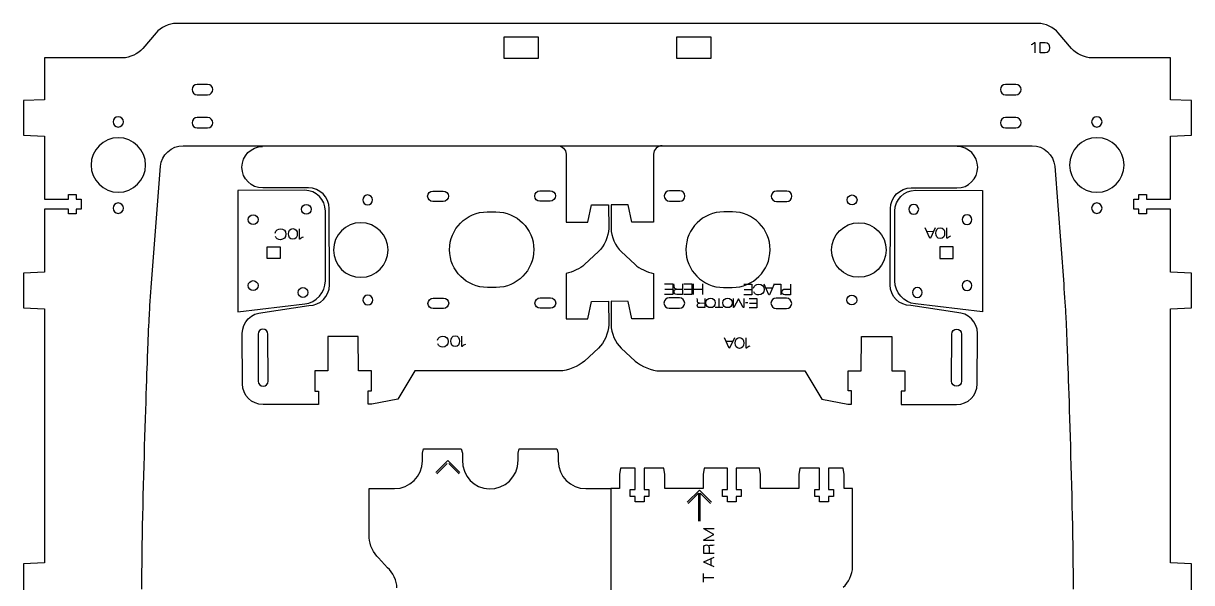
# Model space of a CAD drawing. Header units: millimetres. Extents: x -127 to 1881, y -61 to 1624.
# Drawn here: x -106.2 to 233.4, y 165.7 to 328.2 of the extents above; entities that cross this region are included whole.
import ezdxf

# ---------------------------------------------------------------- set-up
doc = ezdxf.new("R2010")
doc.units = ezdxf.units.MM
doc.layers.get('0').update_dxf_attribs({"linetype": 'CONTINUOUS', "true_color": 0xffffff})

msp = doc.modelspace()

# ---------------------------------------------------------------- linework, layer by layer
at = {"color": 7, "true_color": 0xffffff}
for points in [[(188.79, 328.17), (-61.76, 328.17)], [(-67.59, 325.46), (-71.46, 320.85)], [(33.59, 324.21), (43.48, 324.21), (43.48, 317.99), (33.59, 317.99), (33.59, 324.21), (33.59, 324.21)], [(83.75, 324.21), (93.64, 324.21), (93.64, 317.99), (83.75, 317.99), (83.75, 324.21), (83.75, 324.21)], [(187.7, 322.6), (187.81, 322.6), (187.81, 319.61)], [(189.32, 322.62), (190.8, 322.62)], [(190.8, 319.59), (189.32, 319.59), (189.32, 322.62), (189.32, 322.62)], [(198.5, 320.85), (194.62, 325.46)], [(-77.3, 318.14), (-100.07, 318.14), (-100.07, 306), (-106.18, 305.75), (-106.18, 295.68), (-100.07, 295.43), (-100.07, 277.06), (-93.03, 277.06), (-93.03, 278.47), (-90.82, 278.47), (-90.82, 277.06), (-89.37, 277.06), (-89.37, 274.19), (-90.82, 274.19), (-90.82, 272.79), (-93.03, 272.79), (-93.03, 274.19), (-100.07, 274.19), (-100.07, 255.87), (-106.18, 255.62), (-106.18, 245.5), (-100.07, 245.25), (-100.07, 171.4), (-106.18, 171.14), (-106.18, 161.07)], [(233.37, 161.07), (233.37, 171.14), (227.26, 171.4), (227.26, 245.25), (233.37, 245.5), (233.37, 255.62), (227.26, 255.87), (227.26, 274.19), (220.22, 274.19), (220.22, 272.79), (218.01, 272.79), (218.01, 274.19), (216.57, 274.19), (216.57, 277.06), (218.01, 277.06), (218.01, 278.47), (220.22, 278.47), (220.22, 277.06), (227.26, 277.06), (227.26, 295.43), (233.37, 295.68), (233.37, 305.75), (227.26, 306), (227.26, 318.14), (204.33, 318.14)], [(-52.62, 310.43), (-55.63, 310.43)], [(182.32, 310.43), (179.31, 310.43)], [(-55.63, 307.42), (-52.62, 307.42), (-52.62, 307.42)], [(179.31, 307.42), (182.32, 307.42), (182.32, 307.42)], [(-80.09, 299.55), (-80.09, 299.55)], [(-52.62, 300.8), (-55.63, 300.8)], [(182.32, 300.8), (179.31, 300.8)], [(204.31, 299.55), (204.31, 299.55)], [(-55.63, 297.79), (-52.62, 297.79), (-52.62, 297.79)], [(179.31, 297.79), (182.32, 297.79), (182.32, 297.79)], [(-59.78, 292.63), (187.03, 292.63)], [(51.56, 290.16), (51.56, 270.4), (57.91, 270.4), (58.9, 275.43), (63.92, 275.45), (63.94, 268.58)], [(76.99, 290.16), (76.99, 270.4), (70.64, 270.4), (69.65, 275.43), (64.64, 275.45), (64.62, 268.58)], [(-86.51, 287.01), (-86.51, 287.01)], [(-68.92, 252.71), (-66.34, 286.64)], [(193.58, 286.64), (196.18, 252.41)], [(197.89, 287.01), (197.89, 287.01)], [(-24.4, 279.68), (-43.84, 279.62), (-43.84, 244.4), (-24.37, 246.65)], [(-23.34, 280.36), (-36.61, 280.35)], [(12.83, 279.43), (15.85, 279.44), (15.85, 279.44)], [(43.93, 279.52), (46.95, 279.52), (46.95, 279.52)], [(84.62, 279.52), (81.6, 279.52), (81.6, 279.52)], [(115.72, 279.43), (112.7, 279.44), (112.7, 279.44)], [(151.89, 280.36), (165.16, 280.35)], [(153.11, 279.68), (172.55, 279.62), (172.55, 244.4), (153.08, 246.65)], [(-4.7, 276.88), (-4.7, 276.88)], [(15.86, 276.43), (12.84, 276.42)], [(46.96, 276.51), (43.94, 276.51)], [(81.6, 276.51), (84.61, 276.51)], [(112.69, 276.43), (115.71, 276.42)], [(133.26, 276.88), (133.26, 276.88)], [(-80.09, 274.47), (-80.09, 274.47)], [(-22.49, 274.16), (-22.49, 274.16)], [(-18.4, 253.36), (-18.4, 273.65), (-18.4, 273.65)], [(-17.2, 252.2), (-17.3, 274.36)], [(28.65, 273.4), (31.16, 273.41), (31.16, 273.41)], [(99.9, 273.4), (97.39, 273.41), (97.39, 273.41)], [(145.75, 252.2), (145.85, 274.36)], [(147.1, 253.36), (147.1, 273.65), (147.1, 273.65)], [(151.19, 274.16), (151.19, 274.16)], [(204.31, 274.47), (204.31, 274.47)], [(-37.96, 271.15), (-37.96, 271.15)], [(-25.78, 265.49), (-25.89, 265.49), (-25.89, 268.48)], [(-8.12, 270.24), (-8.12, 270.24)], [(136.67, 270.24), (136.67, 270.24)], [(158.83, 268.74), (157.43, 265.72), (157.32, 265.72), (155.94, 268.75)], [(162.38, 265.74), (162.27, 265.74), (162.27, 268.73)], [(166.67, 271.15), (166.67, 271.15)], [(-27.84, 265.43), (-27.84, 265.43)], [(156.39, 267.75), (158.38, 267.74)], [(160.32, 265.67), (160.32, 265.67)], [(-35.32, 262.49), (-35.32, 263.21), (-31.51, 263.21), (-31.51, 259.89), (-35.32, 259.89), (-35.32, 262.49), (-35.32, 262.49)], [(60.99, 261.85), (56.89, 258.08)], [(67.56, 261.85), (71.66, 258.08)], [(164.03, 262.49), (164.03, 263.21), (160.22, 263.21), (160.22, 259.89), (164.03, 259.89), (164.03, 262.49), (164.03, 262.49)], [(51.56, 255.47), (51.56, 255.49), (51.56, 242.36), (57.91, 242.36), (58.9, 247.4), (63.92, 247.41), (63.94, 240.55)], [(76.99, 255.47), (76.99, 255.49), (76.99, 242.36), (70.64, 242.36), (69.65, 247.4), (64.64, 247.41), (64.62, 240.55)], [(-37.96, 251.99), (-37.96, 251.99)], [(31.22, 251.44), (28.71, 251.43)], [(80.15, 252.45), (82.54, 252.45), (82.54, 249.42), (80.18, 249.42)], [(85.44, 252.45), (85.44, 249.42), (83.77, 249.42)], [(85.74, 252.45), (88.13, 252.45), (88.13, 249.42), (85.77, 249.42)], [(88.57, 249.42), (88.57, 252.45)], [(91.16, 252.45), (91.16, 249.42)], [(97.33, 251.44), (99.84, 251.43)], [(103.18, 252.35), (105.57, 252.35), (105.57, 249.32), (103.21, 249.32)], [(112.03, 252.35), (110.64, 249.32), (110.53, 249.32), (109.13, 252.35)], [(109.6, 251.35), (111.58, 251.35)], [(111.88, 252.35), (114.01, 252.35), (114.01, 249.32)], [(116.78, 252.35), (116.78, 249.32), (115.16, 249.32)], [(166.67, 251.99), (166.67, 251.99)], [(-23.49, 249.98), (-23.49, 249.98)], [(12.92, 248.33), (15.93, 248.34), (15.93, 248.34)], [(44.01, 248.42), (47.03, 248.42), (47.03, 248.42)], [(82.54, 250.83), (80.27, 250.83)], [(84.54, 248.42), (81.52, 248.42), (81.52, 248.42)], [(83.66, 250.97), (83.66, 250.98), (85.44, 250.98)], [(88.13, 250.83), (85.87, 250.83)], [(91.16, 250.83), (88.57, 250.83)], [(91.85, 248.2), (91.85, 245.57), (90.41, 245.57)], [(96, 248.2), (96, 245.57)], [(103.18, 248.2), (103.18, 245.57), (103.06, 245.57), (101.68, 248.13), (101.68, 248.13), (100.3, 245.57), (100.18, 245.57), (100.18, 248.2)], [(105.57, 250.73), (103.31, 250.73)], [(104.8, 248.26), (106.96, 248.26), (106.96, 245.51), (104.82, 245.51)], [(115.64, 248.33), (112.62, 248.34), (112.62, 248.34)], [(115.27, 250.97), (116.78, 250.97)], [(152.2, 249.98), (152.2, 249.98)], [(-36.55, 244.12), (-23.2, 246.16)], [(-4.63, 247.78), (-4.63, 247.78)], [(15.94, 245.33), (12.92, 245.32)], [(47.04, 245.42), (44.02, 245.41)], [(81.51, 245.42), (84.53, 245.41)], [(90.31, 246.92), (90.31, 246.92), (91.85, 246.93)], [(93.55, 245.57), (93.55, 245.57)], [(97.14, 245.57), (94.87, 245.57)], [(98.5, 245.57), (98.5, 245.57)], [(104.42, 246.94), (103.72, 246.94)], [(106.96, 246.79), (104.91, 246.79)], [(112.61, 245.33), (115.63, 245.32)], [(133.18, 247.78), (133.18, 247.78)], [(165.1, 244.12), (151.75, 246.16)], [(-42.51, 223.43), (-42.55, 238.09)], [(-37.95, 237.9), (-37.92, 224.19), (-37.92, 224.19)], [(-35.06, 224.2), (-35.09, 237.91)], [(163.61, 224.2), (163.65, 237.91)], [(166.51, 237.9), (166.47, 224.19), (166.47, 224.19)], [(171.07, 223.43), (171.11, 238.09)], [(49.73, 227.19), (7.57, 227.19), (2.64, 219.03), (-4.92, 217.51), (-5.97, 217.51), (-5.98, 221.38), (-4.95, 221.39), (-4.95, 227.26), (-4.95, 227.26), (-8.81, 227.24), (-8.83, 237.22), (-10.91, 237.22), (-10.91, 237.22), (-15.58, 237.21), (-15.58, 237.21), (-17.66, 237.2), (-17.64, 227.22), (-21.48, 227.21), (-21.48, 227.21), (-21.48, 221.34), (-20.43, 221.35), (-20.42, 217.47), (-36.48, 217.42)], [(21.39, 234.31), (21.28, 234.31), (21.28, 237.3)], [(78.83, 227.19), (120.98, 227.19), (125.92, 219.03), (133.47, 217.51), (134.53, 217.51), (134.54, 221.38), (133.5, 221.39), (133.5, 227.26), (133.5, 227.26), (137.37, 227.24), (137.39, 237.22), (139.46, 237.22), (139.46, 237.22), (144.14, 237.21), (144.14, 237.21), (146.21, 237.2), (146.2, 227.22), (150.03, 227.21), (150.03, 227.21), (150.03, 221.34), (148.98, 221.35), (148.97, 217.47), (165.03, 217.42)], [(100.48, 236.81), (99.08, 233.79), (98.97, 233.79), (97.58, 236.82)], [(98.04, 235.82), (100.02, 235.81)], [(104.02, 233.81), (103.91, 233.81), (103.91, 236.8)], [(19.33, 234.24), (19.33, 234.24)], [(60.99, 233.82), (56.89, 230.05)], [(67.56, 233.82), (71.66, 230.05)], [(101.97, 233.74), (101.97, 233.74)], [(9.84, 201.02), (9.85, 201.22), (9.85, 203.31), (10.1, 204.54), (21.06, 204.54), (21.41, 203.31), (21.41, 201.37), (21.41, 201.22)], [(37.66, 201.22), (37.66, 201.37), (37.66, 203.31), (37.91, 204.54), (48.87, 204.54), (49.22, 203.31), (49.22, 201.22), (49.23, 201.02)], [(13.72, 197.64), (17.21, 201.13), (20.7, 197.64)], [(13.96, 197.27), (16.96, 200.27)], [(17.46, 200.27), (20.47, 197.26)], [(134.82, 193), (132.34, 193), (132.34, 197.08), (132.09, 198.92), (127.85, 198.92), (127.85, 192.77), (129.25, 192.77), (129.25, 190.66), (127.85, 190.66), (127.85, 189.12), (125.24, 189.12), (125.24, 190.66), (123.84, 190.66), (123.84, 192.77), (125.24, 192.77), (125.24, 198.92), (119.5, 198.92), (119.25, 197.08), (119.25, 193), (108.04, 193), (108.04, 197.08), (107.79, 198.92), (101.04, 198.92), (101.04, 192.77), (102.45, 192.77), (102.45, 190.66), (101.04, 190.66), (101.04, 189.12), (98.43, 189.12), (98.43, 190.66), (97.03, 190.66), (97.03, 192.77), (98.43, 192.77), (98.43, 198.92), (91.68, 198.92), (91.43, 197.08), (91.43, 193), (80.23, 193), (80.23, 197.08), (79.97, 198.92), (74.23, 198.92), (74.23, 192.77), (75.63, 192.77), (75.63, 190.66), (74.23, 190.66), (74.23, 189.12), (71.62, 189.12), (71.62, 190.66), (70.22, 190.66), (70.22, 192.77), (71.62, 192.77), (71.62, 198.92), (67.38, 198.92), (67.13, 197.08), (67.13, 193), (64.6, 193), (64.6, 67.03)], [(-5.63, 178.68), (-5.63, 193), (1.67, 193)], [(57.3, 193), (64.6, 193)], [(86.8, 189.08), (90.29, 192.57), (93.78, 189.08)], [(87.04, 188.7), (90.04, 191.7), (90.04, 183.5)], [(90.54, 183.5), (90.54, 191.7), (93.55, 188.69)], [(134.82, 170.16), (134.82, 193), (134.82, 193)], [(94.6, 177.95), (91.57, 177.95), (91.57, 178.09), (94.51, 179.69), (94.51, 179.69), (91.57, 181.28), (91.57, 181.42), (94.6, 181.42)], [(94.6, 174.15), (91.57, 174.15), (91.57, 175.82)], [(93.12, 175.93), (93.12, 175.93), (93.13, 174.15)], [(-0.31, 169.98), (-2.92, 172.85)], [(94.6, 170.23), (91.57, 171.62), (91.57, 171.73), (94.6, 173.12)], [(93.59, 172.66), (93.59, 170.68)], [(91.52, 165.78), (91.52, 168.37)], [(94.51, 167.03), (91.54, 167.03)]]:
    msp.add_lwpolyline(points, dxfattribs=at)
for points in [[(-61.76, 328.17), (-63.71, 328.17), (-66.33, 326.95), (-67.59, 325.46)], [(194.62, 325.46), (193.37, 326.95), (190.74, 328.17), (188.79, 328.17)], [(186.76, 322.03), (187.22, 322.15), (187.53, 322.39), (187.7, 322.6)], [(190.8, 322.62), (191.63, 322.62), (192.06, 322), (192.06, 321.1)], [(-71.46, 320.85), (-72.72, 319.35), (-75.34, 318.14), (-77.3, 318.14)], [(192.06, 321.1), (192.06, 320.2), (191.63, 319.59), (190.8, 319.59)], [(204.33, 318.14), (202.37, 318.14), (199.75, 319.35), (198.5, 320.85)], [(-55.63, 310.43), (-56.46, 310.43), (-57.13, 309.76), (-57.13, 308.93)], [(-51.11, 308.93), (-51.11, 309.76), (-51.78, 310.43), (-52.62, 310.43)], [(179.31, 310.43), (178.48, 310.43), (177.8, 309.76), (177.8, 308.93)], [(183.82, 308.93), (183.82, 309.76), (183.15, 310.43), (182.32, 310.43)], [(-57.13, 308.93), (-57.13, 308.1), (-56.46, 307.42), (-55.63, 307.42)], [(-52.62, 307.42), (-51.78, 307.42), (-51.11, 308.1), (-51.11, 308.93)], [(177.8, 308.93), (177.8, 308.1), (178.48, 307.42), (179.31, 307.42)], [(182.32, 307.42), (183.15, 307.42), (183.82, 308.1), (183.82, 308.93)], [(-78.59, 301.06), (-79.42, 301.06), (-80.09, 300.38), (-80.09, 299.55)], [(-80.09, 299.55), (-80.09, 298.72), (-79.42, 298.05), (-78.59, 298.05)], [(-77.08, 299.55), (-77.08, 300.38), (-77.76, 301.06), (-78.59, 301.06)], [(-78.59, 298.05), (-77.76, 298.05), (-77.08, 298.72), (-77.08, 299.55)], [(-55.63, 300.8), (-56.46, 300.8), (-57.13, 300.13), (-57.13, 299.3)], [(-57.13, 299.3), (-57.13, 298.46), (-56.46, 297.79), (-55.63, 297.79)], [(-51.11, 299.3), (-51.11, 300.13), (-51.78, 300.8), (-52.62, 300.8)], [(-52.62, 297.79), (-51.78, 297.79), (-51.11, 298.46), (-51.11, 299.3)], [(179.31, 300.8), (178.48, 300.8), (177.8, 300.13), (177.8, 299.3)], [(177.8, 299.3), (177.8, 298.46), (178.48, 297.79), (179.31, 297.79)], [(183.82, 299.3), (183.82, 300.13), (183.15, 300.8), (182.32, 300.8)], [(182.32, 297.79), (183.15, 297.79), (183.82, 298.46), (183.82, 299.3)], [(205.82, 301.06), (204.99, 301.06), (204.31, 300.38), (204.31, 299.55)], [(204.31, 299.55), (204.31, 298.72), (204.99, 298.05), (205.82, 298.05)], [(207.32, 299.55), (207.32, 300.38), (206.65, 301.06), (205.82, 301.06)], [(205.82, 298.05), (206.65, 298.05), (207.32, 298.72), (207.32, 299.55)], [(-78.59, 294.94), (-82.96, 294.94), (-86.51, 291.39), (-86.51, 287.01)], [(-70.66, 287.01), (-70.66, 291.39), (-74.21, 294.94), (-78.59, 294.94)], [(-66.34, 286.64), (-66.05, 289.94), (-63.1, 292.63), (-59.78, 292.63)], [(-42.64, 286.35), (-42.65, 289.67), (-39.97, 292.39), (-36.64, 292.4)], [(49.08, 292.63), (50.45, 292.64), (51.56, 291.53), (51.56, 290.16)], [(79.47, 292.63), (78.11, 292.64), (77, 291.53), (76.99, 290.16)], [(171.2, 286.35), (171.21, 289.67), (168.52, 292.39), (165.19, 292.4)], [(187.03, 292.63), (190.34, 292.63), (193.29, 289.94), (193.58, 286.64)], [(205.82, 294.94), (201.44, 294.94), (197.89, 291.39), (197.89, 287.01)], [(213.74, 287.01), (213.74, 291.39), (210.2, 294.94), (205.82, 294.94)], [(-86.51, 287.01), (-86.51, 282.63), (-82.96, 279.09), (-78.59, 279.09)], [(-78.59, 279.09), (-74.21, 279.09), (-70.66, 282.63), (-70.66, 287.01)], [(-36.61, 280.35), (-39.93, 280.34), (-42.63, 283.03), (-42.64, 286.35)], [(165.16, 280.35), (168.49, 280.34), (171.19, 283.03), (171.2, 286.35)], [(197.89, 287.01), (197.89, 282.63), (201.44, 279.09), (205.82, 279.09)], [(205.82, 279.09), (210.2, 279.09), (213.74, 282.63), (213.74, 287.01)], [(-18.4, 273.65), (-18.39, 276.97), (-21.08, 279.67), (-24.4, 279.68)], [(-17.3, 274.36), (-17.31, 277.69), (-20.01, 280.37), (-23.34, 280.36)], [(11.33, 277.92), (11.33, 278.75), (12, 279.43), (12.83, 279.43)], [(15.85, 279.44), (16.68, 279.44), (17.36, 278.77), (17.36, 277.94)], [(42.43, 278.01), (42.43, 278.84), (43.1, 279.51), (43.93, 279.52)], [(46.95, 279.52), (47.78, 279.53), (48.46, 278.85), (48.46, 278.02)], [(81.6, 279.52), (80.77, 279.53), (80.1, 278.85), (80.09, 278.02)], [(86.12, 278.01), (86.13, 278.84), (85.45, 279.51), (84.62, 279.52)], [(112.7, 279.44), (111.87, 279.44), (111.2, 278.77), (111.19, 277.94)], [(117.22, 277.92), (117.22, 278.75), (116.55, 279.43), (115.72, 279.43)], [(145.85, 274.36), (145.86, 277.69), (148.56, 280.37), (151.89, 280.36)], [(147.1, 273.65), (147.1, 276.97), (149.79, 279.67), (153.11, 279.68)], [(-78.59, 275.98), (-79.42, 275.98), (-80.09, 275.3), (-80.09, 274.47)], [(-77.08, 274.47), (-77.08, 275.3), (-77.76, 275.98), (-78.59, 275.98)], [(-25.35, 274.16), (-25.35, 274.95), (-24.71, 275.59), (-23.92, 275.59)], [(-23.92, 275.59), (-23.13, 275.59), (-22.49, 274.95), (-22.49, 274.16)], [(-6.14, 278.31), (-6.93, 278.3), (-7.57, 277.66), (-7.56, 276.87)], [(-7.56, 276.87), (-7.56, 276.08), (-6.92, 275.45), (-6.13, 275.45)], [(-4.7, 276.88), (-4.71, 277.67), (-5.35, 278.31), (-6.14, 278.31)], [(-6.13, 275.45), (-5.34, 275.45), (-4.7, 276.09), (-4.7, 276.88)], [(12.84, 276.42), (12.01, 276.42), (11.33, 277.09), (11.33, 277.92)], [(17.36, 277.94), (17.36, 277.11), (16.69, 276.43), (15.86, 276.43)], [(43.94, 276.51), (43.11, 276.5), (42.43, 277.18), (42.43, 278.01)], [(48.46, 278.02), (48.46, 277.19), (47.79, 276.52), (46.96, 276.51)], [(80.09, 278.02), (80.09, 277.19), (80.76, 276.52), (81.6, 276.51)], [(84.61, 276.51), (85.45, 276.5), (86.12, 277.18), (86.12, 278.01)], [(111.19, 277.94), (111.19, 277.11), (111.86, 276.43), (112.69, 276.43)], [(115.71, 276.42), (116.55, 276.42), (117.22, 277.09), (117.22, 277.92)], [(133.26, 276.88), (133.26, 277.67), (133.9, 278.31), (134.69, 278.31)], [(134.68, 275.45), (133.89, 275.45), (133.26, 276.09), (133.26, 276.88)], [(136.12, 276.87), (136.11, 276.08), (135.47, 275.45), (134.68, 275.45)], [(134.69, 278.31), (135.48, 278.3), (136.12, 277.66), (136.12, 276.87)], [(152.62, 275.59), (151.83, 275.59), (151.19, 274.95), (151.19, 274.16)], [(154.05, 274.16), (154.05, 274.95), (153.41, 275.59), (152.62, 275.59)], [(205.82, 275.98), (204.99, 275.98), (204.31, 275.3), (204.31, 274.47)], [(207.32, 274.47), (207.32, 275.3), (206.65, 275.98), (205.82, 275.98)], [(-80.09, 274.47), (-80.09, 273.64), (-79.42, 272.97), (-78.59, 272.97)], [(-78.59, 272.97), (-77.76, 272.97), (-77.08, 273.64), (-77.08, 274.47)], [(-40.82, 271.15), (-40.82, 271.94), (-40.18, 272.58), (-39.39, 272.58)], [(-39.39, 272.58), (-38.6, 272.58), (-37.96, 271.94), (-37.96, 271.15)], [(-23.92, 272.73), (-24.71, 272.73), (-25.35, 273.37), (-25.35, 274.16)], [(-22.49, 274.16), (-22.49, 273.37), (-23.13, 272.73), (-23.92, 272.73)], [(17.7, 262.39), (17.68, 268.46), (22.59, 273.39), (28.65, 273.4)], [(31.16, 273.41), (37.23, 273.43), (42.16, 268.52), (42.18, 262.46)], [(97.39, 273.41), (91.32, 273.43), (86.39, 268.52), (86.38, 262.46)], [(110.86, 262.39), (110.87, 268.46), (105.97, 273.39), (99.9, 273.4)], [(151.19, 274.16), (151.19, 273.37), (151.83, 272.73), (152.62, 272.73)], [(152.62, 272.73), (153.41, 272.73), (154.05, 273.37), (154.05, 274.16)], [(168.1, 272.58), (167.31, 272.58), (166.67, 271.94), (166.67, 271.15)], [(169.52, 271.15), (169.52, 271.94), (168.88, 272.58), (168.1, 272.58)], [(204.31, 274.47), (204.31, 273.64), (204.99, 272.97), (205.82, 272.97)], [(205.82, 272.97), (206.65, 272.97), (207.32, 273.64), (207.32, 274.47)], [(-39.39, 269.72), (-40.18, 269.72), (-40.82, 270.36), (-40.82, 271.15)], [(-37.96, 271.15), (-37.96, 270.36), (-38.6, 269.72), (-39.39, 269.72)], [(-32.95, 267.26), (-32.87, 268.07), (-32.14, 268.48), (-31.43, 268.48)], [(-31.43, 268.48), (-30.57, 268.48), (-29.86, 267.9), (-29.86, 266.9)], [(-29.11, 266.99), (-29.11, 267.83), (-28.77, 268.55), (-27.84, 268.55)], [(-27.84, 268.55), (-26.9, 268.55), (-26.57, 267.83), (-26.57, 266.99)], [(-8.12, 270.24), (-12.5, 270.23), (-16.04, 266.67), (-16.03, 262.3)], [(-0.18, 262.34), (-0.19, 266.72), (-3.75, 270.26), (-8.12, 270.24)], [(63.94, 268.58), (63.94, 266.38), (62.62, 263.35), (60.99, 261.85)], [(64.62, 268.58), (64.61, 266.38), (65.94, 263.35), (67.56, 261.85)], [(128.73, 262.34), (128.74, 266.72), (132.3, 270.26), (136.67, 270.24)], [(136.67, 270.24), (141.05, 270.23), (144.59, 266.67), (144.58, 262.3)], [(159.05, 267.23), (159.05, 268.07), (159.39, 268.79), (160.32, 268.79)], [(160.32, 268.79), (161.25, 268.79), (161.59, 268.07), (161.59, 267.23)], [(166.67, 271.15), (166.67, 270.36), (167.31, 269.72), (168.1, 269.72)], [(168.1, 269.72), (168.88, 269.72), (169.52, 270.36), (169.52, 271.15)], [(-31.43, 265.32), (-32.15, 265.32), (-32.72, 265.61), (-32.88, 266.27)], [(-29.86, 266.9), (-29.86, 265.9), (-30.57, 265.32), (-31.43, 265.32)], [(-27.84, 265.43), (-28.77, 265.43), (-29.11, 266.15), (-29.11, 266.99)], [(-26.57, 266.99), (-26.57, 266.15), (-26.9, 265.43), (-27.84, 265.43)], [(-24.84, 266.06), (-25.3, 265.94), (-25.6, 265.7), (-25.78, 265.49)], [(160.32, 265.67), (159.39, 265.67), (159.05, 266.39), (159.05, 267.23)], [(161.59, 267.23), (161.59, 266.39), (161.25, 265.67), (160.32, 265.67)], [(163.32, 266.3), (162.86, 266.19), (162.55, 265.95), (162.38, 265.74)], [(-16.03, 262.3), (-16.01, 257.92), (-12.46, 254.38), (-8.08, 254.39)], [(-8.08, 254.39), (-3.7, 254.41), (-0.16, 257.96), (-0.18, 262.34)], [(28.71, 251.43), (22.65, 251.42), (17.71, 256.32), (17.7, 262.39)], [(42.18, 262.46), (42.19, 256.39), (37.29, 251.46), (31.22, 251.44)], [(86.38, 262.46), (86.36, 256.39), (91.26, 251.46), (97.33, 251.44)], [(99.84, 251.43), (105.91, 251.42), (110.84, 256.32), (110.86, 262.39)], [(136.63, 254.39), (132.26, 254.41), (128.72, 257.96), (128.73, 262.34)], [(144.58, 262.3), (144.57, 257.92), (141.01, 254.38), (136.63, 254.39)], [(56.89, 258.08), (55.68, 256.97), (53.44, 255.94), (51.56, 255.47)], [(71.66, 258.08), (72.87, 256.97), (75.11, 255.94), (76.99, 255.47)], [(-69.56, 243.25), (-69.46, 245.15), (-69.17, 249.41), (-68.92, 252.71)], [(-40.82, 251.99), (-40.82, 252.78), (-40.18, 253.42), (-39.39, 253.42)], [(-39.39, 250.56), (-40.18, 250.56), (-40.82, 251.2), (-40.82, 251.99)], [(-39.39, 253.42), (-38.6, 253.42), (-37.96, 252.78), (-37.96, 251.99)], [(-37.96, 251.99), (-37.96, 251.2), (-38.6, 250.56), (-39.39, 250.56)], [(-26.35, 249.98), (-26.35, 250.77), (-25.71, 251.41), (-24.92, 251.41)], [(-24.92, 251.41), (-24.13, 251.41), (-23.49, 250.77), (-23.49, 249.98)], [(-24.37, 246.65), (-21.09, 247.03), (-18.4, 250.05), (-18.4, 253.36)], [(-23.2, 246.16), (-19.88, 246.17), (-17.19, 248.87), (-17.2, 252.2)], [(82.99, 251.61), (82.99, 251.72), (82.98, 252.33), (82.92, 252.45)], [(83.66, 250.98), (83.2, 250.98), (82.99, 251.2), (82.99, 251.61)], [(106.04, 251.2), (106.13, 252.01), (106.86, 252.42), (107.56, 252.42)], [(107.56, 252.42), (108.43, 252.42), (109.13, 251.83), (109.13, 250.83)], [(151.75, 246.16), (148.43, 246.17), (145.74, 248.87), (145.75, 252.2)], [(153.08, 246.65), (149.79, 247.03), (147.1, 250.05), (147.1, 253.36)], [(153.63, 251.41), (152.84, 251.41), (152.2, 250.77), (152.2, 249.98)], [(155.06, 249.98), (155.06, 250.77), (154.42, 251.41), (153.63, 251.41)], [(168.1, 253.42), (167.31, 253.42), (166.67, 252.78), (166.67, 251.99)], [(166.67, 251.99), (166.67, 251.2), (167.31, 250.56), (168.1, 250.56)], [(169.52, 251.99), (169.52, 252.78), (168.88, 253.42), (168.1, 253.42)], [(168.1, 250.56), (168.88, 250.56), (169.52, 251.2), (169.52, 251.99)], [(196.18, 252.41), (196.43, 249.11), (196.7, 244.92), (196.79, 243.09)], [(-24.92, 248.55), (-25.71, 248.55), (-26.35, 249.19), (-26.35, 249.98)], [(-23.49, 249.98), (-23.49, 249.19), (-24.13, 248.55), (-24.92, 248.55)], [(-6.06, 249.21), (-6.85, 249.21), (-7.49, 248.56), (-7.48, 247.77)], [(-4.63, 247.78), (-4.63, 248.57), (-5.27, 249.21), (-6.06, 249.21)], [(11.42, 246.82), (11.41, 247.65), (12.08, 248.33), (12.92, 248.33)], [(15.93, 248.34), (16.77, 248.34), (17.44, 247.67), (17.44, 246.84)], [(42.51, 246.91), (42.51, 247.74), (43.18, 248.41), (44.01, 248.42)], [(47.03, 248.42), (47.86, 248.43), (48.54, 247.76), (48.54, 246.92)], [(81.52, 248.42), (80.69, 248.43), (80.01, 247.76), (80.01, 246.92)], [(82.94, 250.25), (82.94, 250.53), (83.13, 250.94), (83.66, 250.97)], [(83.77, 249.42), (83.17, 249.42), (82.94, 249.71), (82.94, 250.25)], [(86.04, 246.91), (86.04, 247.74), (85.37, 248.41), (84.54, 248.42)], [(89.73, 247.47), (89.73, 247.57), (89.72, 248.09), (89.67, 248.2)], [(92.19, 246.94), (92.19, 247.81), (92.8, 248.32), (93.55, 248.32)], [(93.55, 248.32), (94.3, 248.32), (94.92, 247.81), (94.92, 246.94)], [(97.14, 246.94), (97.14, 247.81), (97.75, 248.32), (98.5, 248.32)], [(98.5, 248.32), (99.25, 248.32), (99.86, 247.81), (99.86, 246.94)], [(107.56, 249.25), (106.84, 249.25), (106.27, 249.54), (106.11, 250.2)], [(109.13, 250.83), (109.13, 249.83), (108.43, 249.25), (107.56, 249.25)], [(112.62, 248.34), (111.79, 248.34), (111.11, 247.67), (111.11, 246.84)], [(114.31, 250.15), (114.31, 250.55), (114.52, 250.97), (115.27, 250.97)], [(115.16, 249.32), (114.51, 249.32), (114.31, 249.69), (114.31, 250.15)], [(117.14, 246.82), (117.14, 247.65), (116.47, 248.33), (115.64, 248.33)], [(133.18, 247.78), (133.18, 248.57), (133.82, 249.21), (134.61, 249.21)], [(134.61, 249.21), (135.4, 249.21), (136.04, 248.56), (136.04, 247.77)], [(152.2, 249.98), (152.2, 249.19), (152.84, 248.55), (153.63, 248.55)], [(153.63, 248.55), (154.42, 248.55), (155.06, 249.19), (155.06, 249.98)], [(-7.48, 247.77), (-7.48, 246.98), (-6.84, 246.35), (-6.05, 246.35)], [(-6.05, 246.35), (-5.26, 246.35), (-4.62, 246.99), (-4.63, 247.78)], [(12.92, 245.32), (12.09, 245.32), (11.42, 245.99), (11.42, 246.82)], [(17.44, 246.84), (17.45, 246.01), (16.77, 245.33), (15.94, 245.33)], [(44.02, 245.41), (43.19, 245.4), (42.52, 246.08), (42.51, 246.91)], [(48.54, 246.92), (48.54, 246.09), (47.87, 245.42), (47.04, 245.42)], [(80.01, 246.92), (80.01, 246.09), (80.68, 245.42), (81.51, 245.42)], [(84.53, 245.41), (85.36, 245.4), (86.04, 246.08), (86.04, 246.91)], [(89.68, 246.29), (89.68, 246.54), (89.85, 246.89), (90.31, 246.92)], [(90.41, 245.57), (89.88, 245.57), (89.68, 245.82), (89.68, 246.29)], [(90.31, 246.92), (89.91, 246.93), (89.73, 247.11), (89.73, 247.47)], [(93.55, 245.57), (92.8, 245.57), (92.19, 246.08), (92.19, 246.94)], [(94.92, 246.94), (94.92, 246.08), (94.3, 245.57), (93.55, 245.57)], [(98.5, 245.57), (97.75, 245.57), (97.14, 246.08), (97.14, 246.94)], [(99.86, 246.94), (99.86, 246.08), (99.25, 245.57), (98.5, 245.57)], [(111.11, 246.84), (111.11, 246.01), (111.78, 245.33), (112.61, 245.33)], [(115.63, 245.32), (116.46, 245.32), (117.14, 245.99), (117.14, 246.82)], [(134.6, 246.35), (133.81, 246.35), (133.18, 246.99), (133.18, 247.78)], [(136.04, 247.77), (136.04, 246.98), (135.39, 246.35), (134.6, 246.35)], [(-69.98, 233.77), (-69.85, 237.08), (-69.67, 241.34), (-69.56, 243.25)], [(-42.55, 238.09), (-42.56, 241.41), (-39.88, 244.11), (-36.55, 244.12)], [(171.11, 238.09), (171.12, 241.41), (168.43, 244.11), (165.1, 244.12)], [(196.79, 243.09), (196.88, 241.27), (197.05, 237.08), (197.18, 233.77)], [(-36.53, 239.33), (-37.32, 239.33), (-37.96, 238.69), (-37.95, 237.9)], [(-35.09, 237.91), (-35.1, 238.7), (-35.74, 239.33), (-36.53, 239.33)], [(63.94, 240.55), (63.94, 238.34), (62.62, 235.31), (60.99, 233.82)], [(64.62, 240.55), (64.61, 238.34), (65.94, 235.31), (67.56, 233.82)], [(163.65, 237.91), (163.65, 238.7), (164.29, 239.33), (165.08, 239.33)], [(165.08, 239.33), (165.87, 239.33), (166.51, 238.69), (166.51, 237.9)], [(14.21, 236.08), (14.3, 236.89), (15.03, 237.3), (15.73, 237.3)], [(15.73, 234.13), (15.02, 234.13), (14.45, 234.43), (14.29, 235.08)], [(15.73, 237.3), (16.6, 237.3), (17.3, 236.72), (17.3, 235.72)], [(17.3, 235.72), (17.3, 234.72), (16.6, 234.13), (15.73, 234.13)], [(18.06, 235.81), (18.06, 236.65), (18.4, 237.37), (19.33, 237.37)], [(19.33, 234.24), (18.4, 234.24), (18.06, 234.97), (18.06, 235.81)], [(19.33, 237.37), (20.26, 237.37), (20.6, 236.65), (20.6, 235.81)], [(20.6, 235.81), (20.6, 234.97), (20.26, 234.24), (19.33, 234.24)], [(22.33, 234.88), (21.87, 234.76), (21.56, 234.52), (21.39, 234.31)], [(100.7, 235.3), (100.7, 236.14), (101.03, 236.86), (101.97, 236.86)], [(101.97, 233.74), (101.03, 233.74), (100.7, 234.46), (100.7, 235.3)], [(101.97, 236.86), (102.9, 236.86), (103.24, 236.14), (103.24, 235.3)], [(103.24, 235.3), (103.24, 234.46), (102.9, 233.74), (101.97, 233.74)], [(104.97, 234.37), (104.51, 234.26), (104.2, 234.02), (104.02, 233.81)], [(-71.72, 163.8), (-71.72, 188.43), (-69.98, 233.77), (-69.98, 233.77)], [(197.18, 233.77), (197.18, 233.77), (198.92, 188.43), (198.92, 163.8)], [(56.89, 230.05), (55.27, 228.55), (51.93, 227.19), (49.73, 227.19)], [(71.66, 230.05), (73.28, 228.55), (76.62, 227.19), (78.83, 227.19)], [(-37.92, 224.19), (-37.91, 223.4), (-37.27, 222.76), (-36.48, 222.76)], [(-36.48, 222.76), (-35.69, 222.77), (-35.06, 223.41), (-35.06, 224.2)], [(165.04, 222.76), (164.25, 222.77), (163.61, 223.41), (163.61, 224.2)], [(166.47, 224.19), (166.47, 223.4), (165.83, 222.76), (165.04, 222.76)], [(-36.48, 217.42), (-39.8, 217.41), (-42.5, 220.1), (-42.51, 223.43)], [(165.03, 217.42), (168.36, 217.41), (171.06, 220.1), (171.07, 223.43)], [(1.67, 193), (6.13, 193), (9.76, 196.57), (9.84, 201.02)], [(21.41, 201.22), (21.5, 196.77), (24.78, 192.91), (29.24, 192.91)], [(29.24, 192.91), (33.71, 192.91), (37.56, 196.24), (37.66, 201.22)], [(49.23, 201.02), (49.31, 196.57), (52.84, 193), (57.3, 193)], [(-2.92, 172.85), (-4.41, 174.11), (-5.63, 176.73), (-5.63, 178.68)], [(91.57, 175.82), (91.57, 176.42), (91.85, 176.65), (92.39, 176.65)], [(92.39, 176.65), (92.68, 176.65), (93.09, 176.46), (93.12, 175.93)], [(93.12, 175.93), (93.13, 176.39), (93.34, 176.6), (93.76, 176.6)], [(93.76, 176.6), (93.87, 176.6), (94.47, 176.6), (94.6, 176.66)], [(2.4, 164.15), (2.4, 166.1), (1.18, 168.73), (-0.31, 169.98)], [(132.11, 164.33), (133.6, 165.58), (134.82, 168.2), (134.82, 170.16)]]:
    msp.add_open_spline(points, degree=3, dxfattribs=at)

doc.saveas('drawing.dxf')
